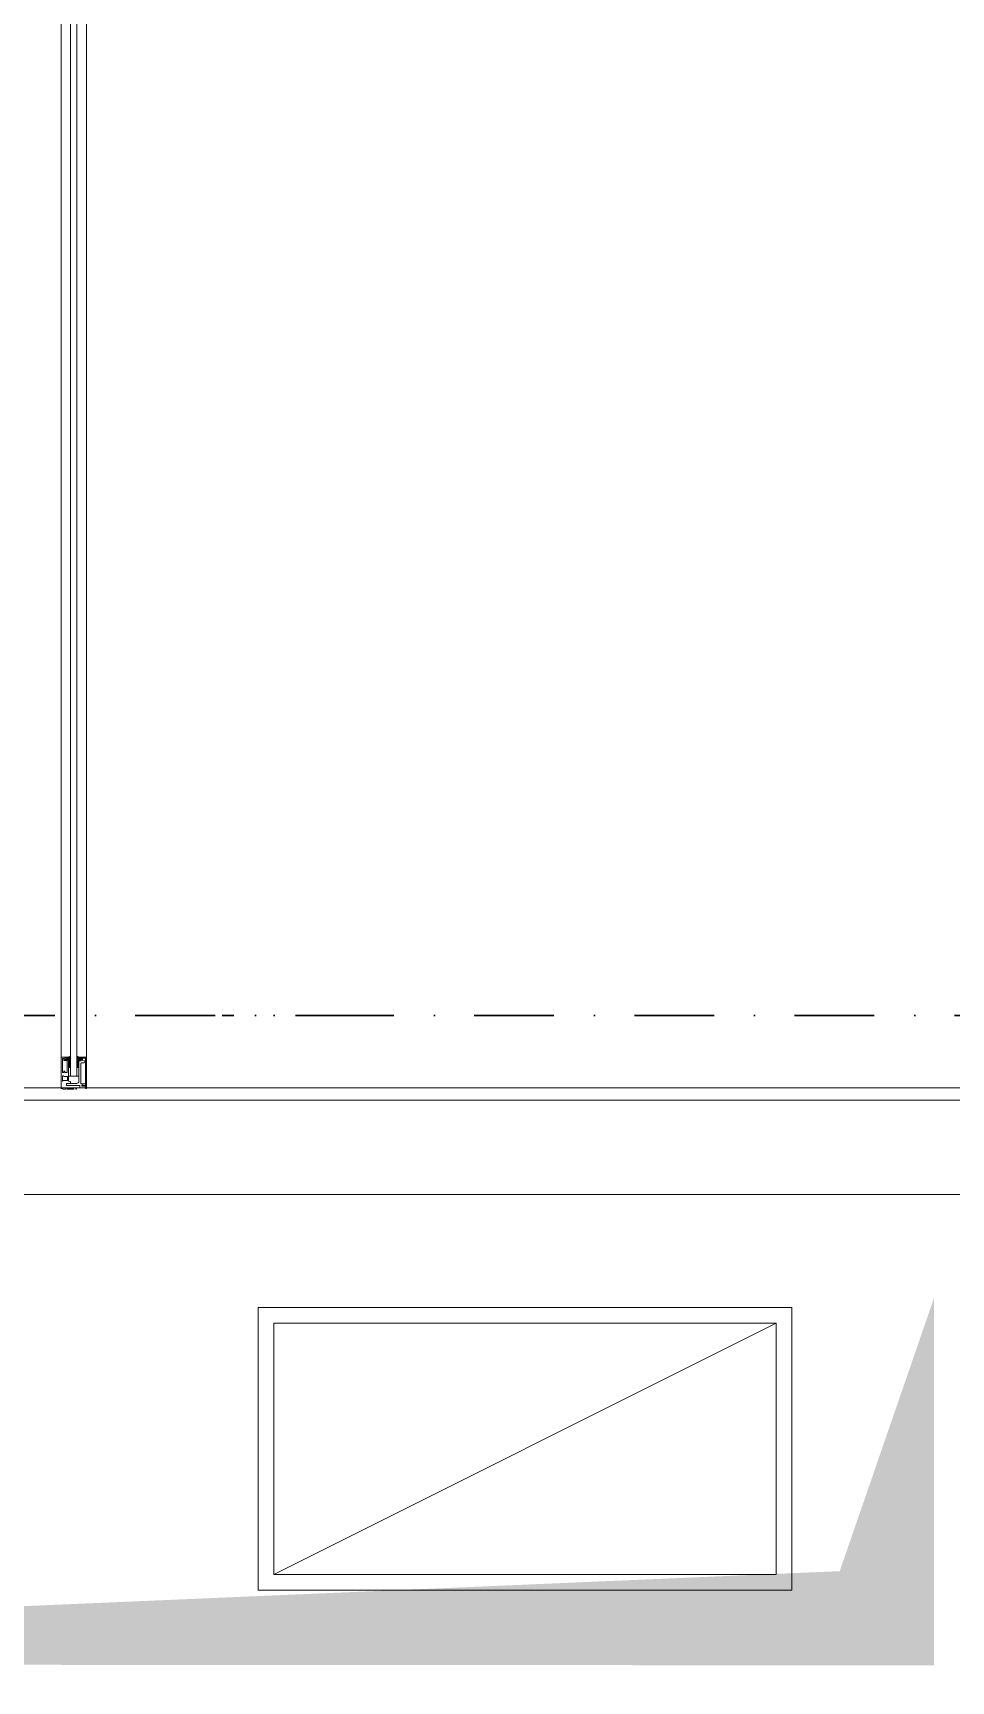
# Model space of a CAD drawing. Extents: x -3709 to 34975, y -230 to 8245.
# Drawn here: x 17232.3 to 17378.6, y 665 to 927.5 of the extents above; entities that cross this region are included whole.
import ezdxf

# ---------------------------------------------------------------- set-up
doc = ezdxf.new("R2010")
doc.units = 0
doc.linetypes.add('DASHDOT', pattern=[25.4, 12.7, -6.35, 0, -6.35])
doc.layers.get('0').update_dxf_attribs({"color": 9, "lineweight": 9})
for name, color, linetype, lineweight in [('0 @ 1', 9, 'Continuous', 9), ('00', 9, 'Continuous', 9), ('06D', 9, 'Continuous', 9), ('09D', 9, 'Continuous', 9), ('10', 9, 'Continuous', 9), ('14', 9, 'Continuous', 9), ('15', 9, 'Continuous', 9), ('E-KABLO', 7, 'Continuous', 30)]:
    doc.layers.add(name, color=color, linetype=linetype, lineweight=lineweight)
pattern_1 = [(225, (-604.72494, -2171.82614), (-0.0883883476, 0.0883883476), []), (135, (-604.72494, -2171.82614), (0.0883883476, 0.0883883476), [])]

# ---------------------------------------------------------------- blocks, each defined once
blk = doc.blocks.new('p-strahle-alüminyumdoğramaprofili')
at = {"layer": '10'}
h = blk.add_hatch(dxfattribs=at)
h.set_pattern_fill('NET', color=256, angle=315, style=0)
h.set_pattern_definition(pattern_1)
h.paths.add_polyline_path([(-4.62, 2.65), (-4.68, 2.65), (-4.72, 2.75), (-4.72, 2.8), (-4.69, 2.8), (-4.69, 2.92), (-4.98, 2.92), (-4.98, 2.8), (-4.95, 2.8), (-4.99, 2.65), (-5.08, 2.66), (-5.25, 2.28), (-5.14, 2.28), (-5.14, 2.33), (-4.98, 2.52, 0.2599), (-4.9, 2.28), (-4.66, 2.28, 0.382682)])
h.paths.add_polyline_path([(-4.86, 2.52), (-4.67, 2.52, -2.16717)], flags=16)
h = blk.add_hatch(dxfattribs=at)
h.set_pattern_fill('NET', color=256, angle=315, style=0)
h.set_pattern_definition(pattern_1)
h.paths.add_polyline_path([(-4.62, 0.88), (-4.68, 0.88), (-4.72, 0.77), (-4.72, 0.73), (-4.69, 0.73), (-4.69, 0.6), (-4.98, 0.6), (-4.98, 0.73), (-4.95, 0.73), (-4.99, 0.88), (-5.08, 0.87), (-5.25, 1.24), (-5.14, 1.24), (-5.14, 1.2), (-4.98, 1.01, -0.2599), (-4.9, 1.24), (-4.66, 1.24, -0.382682)])
h.paths.add_polyline_path([(-4.86, 1), (-4.67, 1, 2.16717)], flags=16)
h = blk.add_hatch(dxfattribs=at)
h.set_pattern_fill('NET', color=256, angle=315, style=0)
h.set_pattern_definition([(225, (-608.45214, -2173.53612), (-0.0883883476, 0.0883883476), []), (135, (-608.45214, -2173.53612), (0.0883883476, 0.0883883476), [])])
h.paths.add_polyline_path([(-3.45, 2.28), (-3.45, 2.57), (-4.49, 2.57), (-4.49, 2.28)])
h = blk.add_hatch(dxfattribs=at)
h.set_pattern_fill('NET', color=256, angle=315, style=0)
h.set_pattern_definition([(225, (-608.45214, -2180.04526), (-0.0883883476, 0.0883883476), []), (135, (-608.45214, -2180.04526), (0.0883883476, 0.0883883476), [])])
h.paths.add_polyline_path([(-3.45, 0.93), (-3.45, 1.24), (-4.49, 1.24), (-4.49, 0.93)])
h = blk.add_hatch(dxfattribs=at)
h.set_pattern_fill('NET', color=256, angle=315, style=0)
h.set_pattern_definition([(225, (-629.50454, -2177.58922), (-0.0883883476, 0.0883883476), []), (135, (-629.50454, -2177.58922), (0.0883883476, 0.0883883476), [])])
h.paths.add_polyline_path([(0, 0.68), (0, 1.75), (-0.18, 1.75), (-0.18, 0.68)])
for points in [[(-5.08, 2.66), (-5.25, 2.28)], [(-4.92, 3.6), (-4.92, 3.16), (-4.61, 3.16), (-4.61, 2.87), (-4.52, 2.87), (-4.62, 2.65), (-4.68, 2.65), (-4.72, 2.75), (-4.72, 2.8), (-4.69, 2.8), (-4.69, 3.05), (-4.98, 3.05), (-4.98, 2.8), (-4.95, 2.8), (-4.99, 2.65), (-5.08, 2.66), (-5.07, 3.76), (-0.11, 3.76)], [(-4.69, 2.92), (-4.98, 2.92)], [(-4.52, 2.87), (-4.49, 2.87), (-4.49, 2.26)], [(-5.09, 0.88), (-5.25, 1.24)], [(-4.98, 2.52), (-5.14, 2.33), (-5.14, 2.28)], [(-4.98, 1.01), (-5.14, 1.2), (-5.14, 1.24)], [(-4.71, 0.6), (-4.98, 0.6)], [(-2.83, 0.2), (-2.67, 0.2), (-2.67, -0.04), (-4.87, -0.04), (-4.87, 0.19), (-4.57, 0.19), (-4.57, 0.73), (-2.67, 0.73)], [(-4.49, 0.93), (-4.49, 0.93), (-4.49, 1.26)], [(-3.45, 2.26), (-3.45, 2.57)], [(-3.45, 1.26), (-3.45, 0.93)], [(-2.08, 0.93), (-2.08, 2.57)], [(-0.18, 0.68), (0, 0.68), (0, 1.75)], [(-0.18, 1.75), (0, 1.75)]]:
    blk.add_lwpolyline(points, dxfattribs=at)
for points in [[(-0.18, 2.74), (-0.18, 2.21), (0, 2.21), (0, 2.08), (-0.18, 2.08), (-0.18, 0.43), (0, 0.43), (0, 0), (-0.12, 0), (-0.12, -0.24), (-5.09, -0.24), (-5.09, 0.88), (-4.98, 0.88), (-4.94, 0.7), (-4.99, 0.7), (-4.99, 0.33), (-4.71, 0.33), (-4.71, 0.88), (-4.56, 0.88), (-4.52, 0.93), (-1.28, 0.93), (-1.2, 1.22), (-0.9, 1.22), (-0.9, 0.62), (-0.58, 0.62), (-0.58, 2.74)], [(-2.03, 0.78), (-1.35, 0.78), (-1.35, 0.08), (-1.28, 0.04), (-1.28, -0.04), (-2.09, -0.04), (-2.09, 0.1), (-2.03, 0.15)]]:
    blk.add_lwpolyline(points, close=True, dxfattribs=at)
for points in [[(-0.57, 3.26), (-0.57, 3.62), (-4.89, 3.62), (-4.89, 3.65, 0.561743), (-4.97, 3.66, 0.595966), (-4.92, 3.6, -2.204878)], [(-4.61, 2.87), (-4.49, 3.45, -0.833203), (-4.18, 3.44, -0.447088)], [(-4.18, 3.44), (-4.18, 2.99, 0.414214), (-4.07, 2.89), (-0.82, 2.89), (-0.82, 3.62)], [(-0.11, 3.76), (-0.11, 3.62), (-0.45, 3.62), (-0.45, 3.14, -1), (-0.66, 3.14)], [(-0.66, 3.14, -0.305404), (-0.57, 3.26, -5.773092)], [(-4.67, 2.52), (-4.86, 2.52, 1)], [(-4.67, 1), (-4.86, 1, -1)], [(-4.49, 2.57), (-1.23, 2.57, -0.414214), (-0.9, 2.25), (-0.9, 1.22)], [(-2.67, 0.73), (-2.67, 0.32), (-2.83, 0.32, 1), (-2.83, 0.2, -1)]]:
    blk.add_lwpolyline(points, format="xyb", dxfattribs=at)
for centre, radius, start, end in [((-4.84, 2.48), 0.273, 305.9738, 36.4289), ((-4.73, 2.47), 0.253, 168.6676, 234.1258), ((-4.73, 1.06), 0.253, 125.8742, 191.3324), ((-4.77, 2.44), 0.125, 139.5402, 40.4598), ((-4.77, 1.08), 0.125, 319.5402, 220.4598), ((-4.84, 1.04), 0.273, 323.5711, 54.0262)]:
    blk.add_arc(centre, radius, start, end, dxfattribs=at)
blk = doc.blocks.new('*U680')
at = {"layer": '06D'}
for points in [[(4.95, 4), (542.89, 4)], [(4.95, 0), (542.87, 0)]]:
    blk.add_lwpolyline(points, dxfattribs=at)
at = {"layer": '15'}
for points in [[(1.96, 2.5), (545.88, 2.5)], [(545.88, 1.5), (1.96, 1.5)]]:
    blk.add_lwpolyline(points, dxfattribs=at)
at = {"layer": '0 @ 1', "linetype": 'Continuous'}
blk.add_blockref('p-strahle-alüminyumdoğramaprofili', (547.96, 0.24), dxfattribs=at)

msp = doc.modelspace()

# ---------------------------------------------------------------- linework, layer by layer
at = {"layer": '00'}
msp.add_lwpolyline([(17475.84, 742.5), (17475.84, 757.5), (16820.84, 757.5), (16820.84, 777.5), (16800.84, 777.5), (16800.84, 662.5), (16820.84, 662.5), (16820.84, 742.5), (17385.84, 742.5), (17385.84, 662.5), (17400.84, 662.5), (17400.84, 622.5), (17385.84, 622.5), (17385.84, 479.5), (17400.84, 479.5), (17400.84, 742.5)], close=True, dxfattribs=at)
at = {"layer": '06D'}
for points in [[(17353.21, 679.49), (17268.21, 679.49), (17268.21, 724.49), (17353.21, 724.49)], [(17270.71, 721.99), (17350.71, 721.99), (17350.71, 681.99), (17270.71, 681.99)]]:
    msp.add_lwpolyline(points, close=True, dxfattribs=at)
msp.add_lwpolyline([(17270.71, 681.99), (17350.71, 721.99)], dxfattribs=at)
at = {"layer": '09D'}
msp.add_solid([(17375.84, 725.95), (17375.84, 667.5), (17360.84, 682.5), (17015.84, 667.71)], dxfattribs=at)
at = {"layer": '14'}
msp.add_lwpolyline([(16804.84, 779.5), (16822.84, 779.5), (16822.84, 777.5), (16822.84, 759.5), (17477.84, 759.5), (17477.84, 740.5)], dxfattribs=at)
at = {"layer": 'E-KABLO', "color": 6, "linetype": 'DASHDOT'}
for p, q in [((17286.84, 771), (17014.34, 771)), ((17442.83, 771), (17262.48, 771))]:
    msp.add_line(p, q, dxfattribs=at)

# ---------------------------------------------------------------- block references
at = {"linetype": 'Continuous', "rotation": 270}
msp.add_blockref('*U680', (17236.84, 1307.24), dxfattribs=at)

doc.saveas('drawing.dxf')
